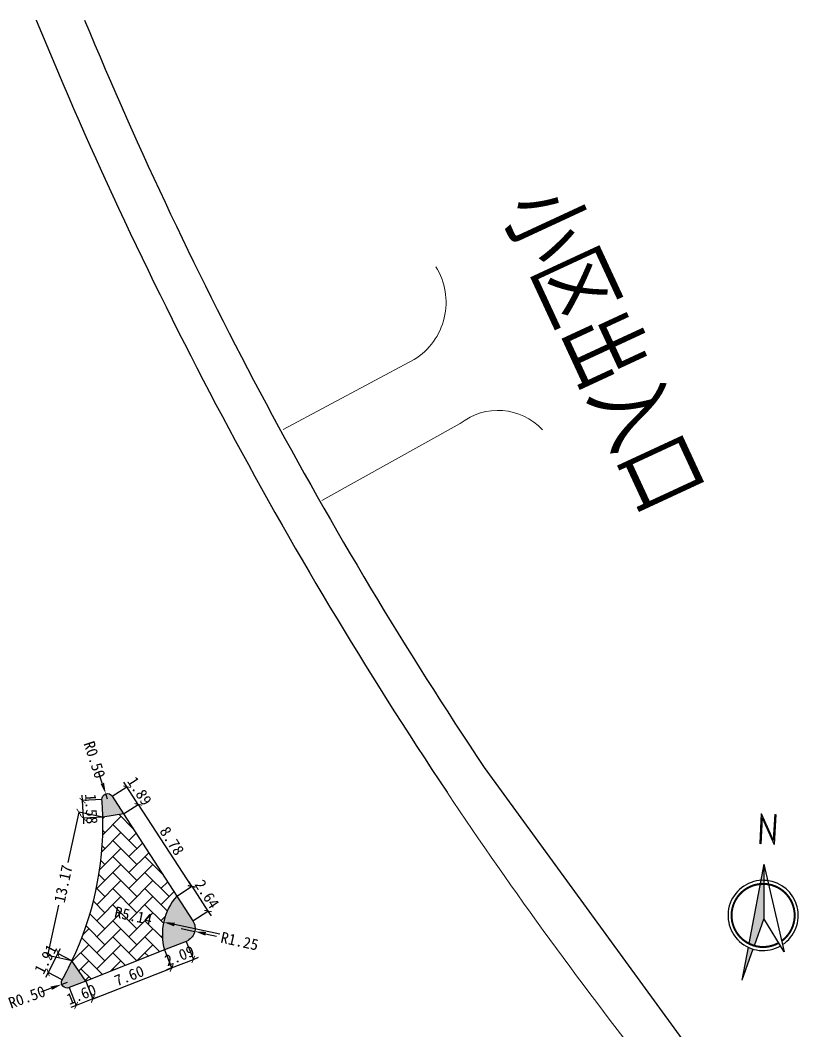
# Model space of a CAD drawing. Header units: millimetres. Extents: x 6299 to 195995, y 19522 to 226352.
# Drawn here: x 10229.2 to 10299.2, y 22413.5 to 22504.1 of the extents above; entities that cross this region are included whole.
import ezdxf

# ---------------------------------------------------------------- set-up
doc = ezdxf.new("R2010")
doc.units = ezdxf.units.MM
for name, color, linetype in [('@-指北针', 7, 'Continuous'), ('@-道路名称', 7, 'Continuous'), ('@-道路红线', 1, 'Continuous'), ('@-隔离岛', 3, 'Continuous'), ('@-隔离岛标注', 7, 'Continuous'), ('ass', 7, 'Continuous')]:
    doc.layers.add(name, color=color, linetype=linetype)
for name, color, linetype, lineweight in [('@-路缘石', 7, 'Continuous', 0), ('@-道路标线', 7, 'Continuous', 0), ('PP-COM', 7, 'Continuous', 0)]:
    doc.layers.add(name, color=color, linetype=linetype, lineweight=lineweight)
doc.styles.add('--黑体', font='simhei.ttf')
doc.styles.add('HZTXT', font='', dxfattribs={"width": 0.7, "height": 0.2})
doc.styles.get('HZTXT').set_extended_font_data('NSimSun')
doc.dimstyles.new('标志标注', dxfattribs={"dimtxt": 1, "dimasz": 0.5, "dimexe": 0, "dimexo": 0, "dimgap": 0.25, "dimtad": 1, "dimzin": 0, "dimdsep": 46, "dimtxsty": '--黑体', "dimblk": 'ARCHTICK', "dimcen": 0.09, "dimadec": 0, "dimazin": 0, "dimtfac": 1, "dimtix": 1, "dimtmove": 2, "dimatfit": 0, "dimfxl": 1, "dimtolj": 1, "dimtzin": 0, "dimarcsym": 0})

# ---------------------------------------------------------------- blocks, each defined once
blk = doc.blocks.new('_ArchTick')
at = {"color": 0, "linetype": 'ByBlock', "const_width": 0.15}
blk.add_lwpolyline([(-0.5, -0.5), (0.5, 0.5)], dxfattribs=at)
blk = doc.blocks.new('*D2')
at = {"layer": 'Defpoints', "color": 0, "linetype": 'Continuous', "transparency": 16777216}
for p in [(10238.45375938333, 22432.91987035014, 3.54891667e-08), (10244.53857859512, 22426.40327601548), (10243.22217877155, 22425.55138500318, 3.54891667e-08)]:
    blk.add_point(p, dxfattribs=at)
at = {"layer": 'PP-COM', "color": 0, "linetype": 'Continuous', "lineweight": -2, "transparency": 16777216}
for p, q in [((10238.45375938333, 22432.91987035014), (10239.7701592069, 22433.77176136244)), ((10239.7701592069, 22433.77176136244), (10244.53857859512, 22426.40327601548)), ((10243.22217877155, 22425.55138500318), (10244.53857859512, 22426.40327601548))]:
    blk.add_line(p, q, dxfattribs=at)
at = {"layer": 'PP-COM', "color": 0, "linetype": 'Continuous', "lineweight": -2, "transparency": 16777216, "xscale": 0.5, "yscale": 0.5, "zscale": 0.5}
for p, rotation in [((10239.7701592069, 22433.77176136244), 122.9083994639236), ((10244.53857859512, 22426.40327601548), 302.9083994639236)]:
    blk.add_blockref('_ArchTick', p, dxfattribs=dict(at, rotation=rotation))
at = {"layer": 'PP-COM', "color": 0, "linetype": 'Continuous', "transparency": 16777216, "insert": (10242.7840240713, 22430.49499183718), "char_height": 1, "attachment_point": 5, "rotation": 302.9083994639236, "style": '--黑体'}
blk.add_mtext('\\A1;8.78', dxfattribs=at)
blk = doc.blocks.new('*D3')
at = {"layer": 'Defpoints', "color": 0, "ltscale": 1.5, "transparency": 16777216}
for p in [(10242.12131016068, 22420.72004948134, 3.54891667e-08), (10235.05119125393, 22417.92749912022, 3.54891667e-08), (10235.69400154883, 22416.30004584929)]:
    blk.add_point(p, dxfattribs=at)
at = {"layer": 'PP-COM', "color": 0, "lineweight": -2, "ltscale": 1.5, "transparency": 16777216}
for p, q in [((10242.12131016068, 22420.72004948134), (10242.76412045559, 22419.09259621041)), ((10242.76412045559, 22419.09259621041), (10235.69400154883, 22416.30004584929)), ((10235.05119125393, 22417.92749912022), (10235.69400154883, 22416.30004584929))]:
    blk.add_line(p, q, dxfattribs=at)
at = {"layer": 'PP-COM', "color": 0, "lineweight": -2, "ltscale": 1.5, "transparency": 16777216, "xscale": 0.5, "yscale": 0.5, "zscale": 0.5}
for p, rotation in [((10242.76412045559, 22419.09259621041), 21.55299217253895), ((10235.69400154883, 22416.30004584929), 201.5529921725389)]:
    blk.add_blockref('_ArchTick', p, dxfattribs=dict(at, rotation=rotation))
at = {"layer": 'PP-COM', "color": 0, "ltscale": 1.5, "transparency": 16777216, "insert": (10238.95147597164, 22418.39910483641), "char_height": 1, "attachment_point": 5, "rotation": 21.55299217253894, "style": '--黑体'}
blk.add_mtext('\\A1;7.60', dxfattribs=at)
blk = doc.blocks.new('*D4')
at = {"layer": 'Defpoints', "color": 0, "ltscale": 1.5, "transparency": 16777216}
for p in [(10238.74102220686, 22435.35507193488), (10237.42780691548, 22434.50524175113, 3.54891667e-08), (10238.45375938332, 22432.91987035014)]:
    blk.add_point(p, dxfattribs=at)
at = {"layer": 'PP-COM', "color": 0, "lineweight": -2, "ltscale": 1.5, "transparency": 16777216}
for p, q in [((10237.42780691548, 22434.50524175113), (10238.74102220686, 22435.35507193488)), ((10238.74102220686, 22435.35507193488), (10238.46937344139, 22435.77484204841)), ((10239.76697467471, 22433.76970053389), (10238.74102220686, 22435.35507193488)), ((10238.45375938332, 22432.91987035014), (10239.76697467471, 22433.76970053389)), ((10239.76697467471, 22433.76970053389), (10240.03862344019, 22433.34993042035))]:
    blk.add_line(p, q, dxfattribs=at)
at = {"layer": 'PP-COM', "color": 0, "lineweight": -2, "ltscale": 1.5, "transparency": 16777216, "xscale": 0.5, "yscale": 0.5, "zscale": 0.5}
for p, rotation in [((10238.74102220686, 22435.35507193488), 302.908399463751), ((10239.76697467471, 22433.76970053389), 122.908399463751)]:
    blk.add_blockref('_ArchTick', p, dxfattribs=dict(at, rotation=rotation))
at = {"layer": 'PP-COM', "color": 0, "ltscale": 1.5, "transparency": 16777216, "insert": (10239.88365361108, 22434.9698593826), "char_height": 1, "attachment_point": 5, "rotation": 302.908399463751, "style": '--黑体'}
blk.add_mtext('\\A1;1.89', dxfattribs=at)
blk = doc.blocks.new('*D5')
at = {"layer": 'Defpoints', "color": 0, "ltscale": 1.5, "transparency": 16777216}
for p in [(10234.7630304559, 22434.10934465835), (10236.50951025182, 22434.19523573308, 3.54891667e-08), (10236.58691624354, 22432.62128871887, 3.54891667e-08)]:
    blk.add_point(p, dxfattribs=at)
at = {"layer": 'PP-COM', "color": 0, "lineweight": -2, "ltscale": 1.5, "transparency": 16777216}
for p, q in [((10234.7630304559, 22434.10934465835), (10234.73847036831, 22434.60874109616)), ((10236.50951025182, 22434.19523573308), (10234.7630304559, 22434.10934465835)), ((10234.84043644762, 22432.53539764414), (10234.7630304559, 22434.10934465835)), ((10236.58691624354, 22432.62128871887), (10234.84043644762, 22432.53539764414)), ((10234.84043644762, 22432.53539764414), (10234.86499653521, 22432.03600120633))]:
    blk.add_line(p, q, dxfattribs=at)
at = {"layer": 'PP-COM', "color": 0, "lineweight": -2, "ltscale": 1.5, "transparency": 16777216, "xscale": 0.5, "yscale": 0.5, "zscale": 0.5}
for p, rotation in [((10234.7630304559, 22434.10934465835), 272.8155117087143), ((10234.84043644762, 22432.53539764414), 92.81551170871435)]:
    blk.add_blockref('_ArchTick', p, dxfattribs=dict(at, rotation=rotation))
at = {"layer": 'PP-COM', "color": 0, "ltscale": 1.5, "transparency": 16777216, "insert": (10235.55082810848, 22433.35921128263), "char_height": 1, "attachment_point": 5, "rotation": 272.8155117087144, "style": '--黑体'}
blk.add_mtext('\\A1;1.58', dxfattribs=at)
blk = doc.blocks.new('*D6')
at = {"layer": 'Defpoints', "color": 0, "ltscale": 1.5, "transparency": 16777216}
for p in [(10236.58691624348, 22432.62128871887), (10231.66984235024, 22420.20807370991), (10233.82036222754, 22419.7459852311, 3.54891667e-08)]:
    blk.add_point(p, dxfattribs=at)
at = {"layer": 'PP-COM', "color": 0, "lineweight": -2, "ltscale": 1.5, "transparency": 16777216}
for p, q in [((10234.43639636618, 22433.08337719768), (10233.46383355321, 22428.5571538506)), ((10236.58691624348, 22432.62128871887), (10234.43639636618, 22433.08337719768)), ((10231.66984235024, 22420.20807370991), (10232.64240516321, 22424.73429705699)), ((10233.82036222754, 22419.7459852311), (10231.66984235024, 22420.20807370991))]:
    blk.add_line(p, q, dxfattribs=at)
at = {"layer": 'PP-COM', "color": 0, "lineweight": -2, "ltscale": 1.5, "transparency": 16777216, "xscale": 0.5, "yscale": 0.5, "zscale": 0.5}
for p, rotation in [((10234.43639636618, 22433.08337719768), 77.87307962998325), ((10231.66984235024, 22420.20807370991), 257.8730796299833)]:
    blk.add_blockref('_ArchTick', p, dxfattribs=dict(at, rotation=rotation))
at = {"layer": 'PP-COM', "color": 0, "ltscale": 1.5, "transparency": 16777216, "insert": (10233.03862170215, 22426.64884060744), "char_height": 1, "attachment_point": 5, "rotation": 77.87307962998328, "style": '--黑体'}
blk.add_mtext('\\A1;13.17', dxfattribs=at)
blk = doc.blocks.new('*D7')
at = {"layer": 'Defpoints', "color": 0, "ltscale": 1.5, "transparency": 16777216}
for p in [(10233.82036222754, 22419.7459852311), (10231.68156115012, 22418.70092566168), (10232.9401005743, 22418.04834635779, 3.54891667e-08)]:
    blk.add_point(p, dxfattribs=at)
at = {"layer": 'PP-COM', "color": 0, "lineweight": -2, "ltscale": 1.5, "transparency": 16777216}
for p, q in [((10232.56182280336, 22420.39856453499), (10232.79198230457, 22420.8424413242)), ((10232.56182280336, 22420.39856453499), (10231.68156115012, 22418.70092566168)), ((10233.82036222754, 22419.7459852311), (10232.56182280336, 22420.39856453499)), ((10231.68156115012, 22418.70092566168), (10231.45140164892, 22418.25704887247)), ((10232.9401005743, 22418.04834635779), (10231.68156115012, 22418.70092566168))]:
    blk.add_line(p, q, dxfattribs=at)
at = {"layer": 'PP-COM', "color": 0, "lineweight": -2, "ltscale": 1.5, "transparency": 16777216, "xscale": 0.5, "yscale": 0.5, "zscale": 0.5}
for p, rotation in [((10232.56182280336, 22420.39856453499), 242.592305940052), ((10231.68156115012, 22418.70092566168), 62.59230594005197)]:
    blk.add_blockref('_ArchTick', p, dxfattribs=dict(at, rotation=rotation))
at = {"layer": 'PP-COM', "color": 0, "ltscale": 1.5, "transparency": 16777216, "insert": (10231.45587679292, 22419.89498435015), "char_height": 1, "attachment_point": 5, "rotation": 62.59230594005197, "style": '--黑体'}
blk.add_mtext('\\A1;1.91', dxfattribs=at)
blk = doc.blocks.new('*D8')
at = {"layer": 'Defpoints', "color": 0, "ltscale": 1.5, "transparency": 16777216}
for p in [(10235.05119125393, 22417.92749912023, 3.54891667e-08), (10233.5596867029, 22417.33838575063, 3.54891667e-08), (10234.19313199478, 22415.73464259281)]:
    blk.add_point(p, dxfattribs=at)
at = {"layer": 'PP-COM', "color": 0, "lineweight": -2, "ltscale": 1.5, "transparency": 16777216}
for p, q in [((10235.05119125393, 22417.92749912023), (10235.68463654581, 22416.3237559624)), ((10233.5596867029, 22417.33838575063), (10234.19313199478, 22415.73464259281)), ((10235.68463654581, 22416.3237559624), (10234.19313199478, 22415.73464259281)), ((10235.68463654581, 22416.3237559624), (10236.14967564458, 22416.5074367633)), ((10234.19313199478, 22415.73464259281), (10233.72809289601, 22415.55096179192))]:
    blk.add_line(p, q, dxfattribs=at)
at = {"layer": 'PP-COM', "color": 0, "lineweight": -2, "ltscale": 1.5, "transparency": 16777216, "xscale": 0.5, "yscale": 0.5, "zscale": 0.5}
for p, rotation in [((10234.19313199478, 22415.73464259281), 21.55299217258835), ((10235.68463654581, 22416.3237559624), 201.5529921725883)]:
    blk.add_blockref('_ArchTick', p, dxfattribs=dict(at, rotation=rotation))
at = {"layer": 'PP-COM', "color": 0, "ltscale": 1.5, "transparency": 16777216, "insert": (10234.66129923973, 22416.73198308417), "char_height": 1, "attachment_point": 5, "rotation": 21.552992172588354, "style": '--黑体'}
blk.add_mtext('\\A1;1.60', dxfattribs=at)
blk = doc.blocks.new('*D9')
at = {"layer": 'Defpoints', "color": 0, "ltscale": 1.5, "transparency": 16777216}
for p in [(10243.22217877156, 22425.55138500319), (10246.01648247763, 22424.20943784884), (10244.65906867776, 22423.33100517559, 3.54891667e-08)]:
    blk.add_point(p, dxfattribs=at)
at = {"layer": 'PP-COM', "color": 0, "lineweight": -2, "ltscale": 1.5, "transparency": 16777216}
for p, q in [((10244.57959257143, 22426.42981767643), (10244.30794380595, 22426.84958778996)), ((10243.22217877156, 22425.55138500319), (10244.57959257143, 22426.42981767643)), ((10244.57959257143, 22426.42981767643), (10246.01648247763, 22424.20943784884)), ((10244.65906867776, 22423.33100517559), (10246.01648247763, 22424.20943784884)), ((10246.01648247763, 22424.20943784884), (10246.28813124311, 22423.78966773531))]:
    blk.add_line(p, q, dxfattribs=at)
at = {"layer": 'PP-COM', "color": 0, "lineweight": -2, "ltscale": 1.5, "transparency": 16777216, "xscale": 0.5, "yscale": 0.5, "zscale": 0.5}
for p, rotation in [((10244.57959257143, 22426.42981767643), 302.9083994637202), ((10246.01648247763, 22424.20943784884), 122.9083994637201)]:
    blk.add_blockref('_ArchTick', p, dxfattribs=dict(at, rotation=rotation))
at = {"layer": 'PP-COM', "color": 0, "ltscale": 1.5, "transparency": 16777216, "insert": (10245.92769269483, 22425.72710091085), "char_height": 1, "attachment_point": 5, "rotation": 302.9083994637201, "style": '--黑体'}
blk.add_mtext('\\A1;2.64', dxfattribs=at)
blk = doc.blocks.new('*D10')
at = {"layer": '@-道路标线', "color": 0, "lineweight": -2, "ltscale": 1.5, "transparency": 16777216}
for p, q in [((10244.06884539616, 22421.48928551497), (10244.7064257747, 22419.87507323372)), ((10242.12131016068, 22420.72004948134), (10242.75889053922, 22419.1058372001)), ((10242.75889053922, 22419.1058372001), (10244.7064257747, 22419.87507323372)), ((10244.7064257747, 22419.87507323372), (10245.17146487347, 22420.05875403462)), ((10242.75889053922, 22419.1058372001), (10242.29385144045, 22418.9221563992))]:
    blk.add_line(p, q, dxfattribs=at)
at = {"layer": 'Defpoints', "color": 0, "ltscale": 1.5, "transparency": 16777216}
for p in [(10244.06884539616, 22421.48928551497, 3.54891667e-08), (10242.12131016068, 22420.72004948134), (10244.7064257747, 22419.87507323372)]:
    blk.add_point(p, dxfattribs=at)
at = {"layer": '@-道路标线', "color": 0, "lineweight": -2, "ltscale": 1.5, "transparency": 16777216, "xscale": 0.5, "yscale": 0.5, "zscale": 0.5}
for p, rotation in [((10244.7064257747, 22419.87507323372), 201.5529921724562), ((10242.75889053922, 22419.1058372001), 21.55299217245622)]:
    blk.add_blockref('_ArchTick', p, dxfattribs=dict(at, rotation=rotation))
at = {"layer": '@-道路标线', "color": 0, "ltscale": 1.5, "transparency": 16777216, "insert": (10243.4550731264, 22420.19323902348), "char_height": 1, "attachment_point": 5, "rotation": 21.552992172456207, "style": '--黑体'}
blk.add_mtext('\\A1;2.09', dxfattribs=at)
blk = doc.blocks.new('*D24')
at = {"layer": '@-隔离岛标注', "color": 0, "lineweight": -2, "transparency": 16777216}
for p, q in [((10243.60964339393, 22422.6518832619), (10244.83080240424, 22422.38491758705)), ((10245.80772961249, 22422.17134504716), (10246.78465682073, 22421.95777250728))]:
    blk.add_line(p, q, dxfattribs=at)
at = {"layer": '@-隔离岛标注', "color": 0, "transparency": 16777216}
blk.add_solid([(10245.8433250358, 22422.33416624854), (10245.77213418917, 22422.00852384579), (10244.83080240424, 22422.38491758705)], dxfattribs=at)
at = {"layer": 'Defpoints', "color": 0, "transparency": 16777216}
for p in [(10243.60964339393, 22422.6518832619, 3.54891667e-08), (10244.83080240424, 22422.38491758705, 3.54891667e-08)]:
    blk.add_point(p, dxfattribs=at)
at = {"layer": '@-隔离岛标注', "color": 0, "transparency": 16777216, "insert": (10248.85500297815, 22421.505160395), "char_height": 1, "attachment_point": 5, "rotation": 347.66820517348174, "style": '--黑体'}
blk.add_mtext('\\A1;R1.25', dxfattribs=at)
blk = doc.blocks.new('*D25')
at = {"layer": '@-隔离岛标注', "color": 0, "lineweight": -2, "transparency": 16777216}
for p, q in [((10236.54071852087, 22435.65893982914), (10236.22917300015, 22436.60917105811)), ((10237.00803680195, 22434.23359298567), (10236.85226404158, 22434.70870860016))]:
    blk.add_line(p, q, dxfattribs=at)
at = {"layer": '@-隔离岛标注', "color": 0, "transparency": 16777216}
blk.add_solid([(10236.69909039237, 22435.71086408259), (10236.38234664937, 22435.60701557568), (10236.85226404158, 22434.70870860016)], dxfattribs=at)
at = {"layer": 'Defpoints', "color": 0, "transparency": 16777216}
for p in [(10236.85226404158, 22434.70870860016, 3.54891667e-08), (10237.00803680195, 22434.23359298567, 3.54891667e-08)]:
    blk.add_point(p, dxfattribs=at)
at = {"layer": '@-隔离岛标注', "color": 0, "transparency": 16777216, "insert": (10235.8472973235, 22437.77391318854), "char_height": 1, "attachment_point": 5, "rotation": 288.1523954517282, "style": '--黑体'}
blk.add_mtext('\\A1;R0.50', dxfattribs=at)
blk = doc.blocks.new('*D26')
at = {"layer": '@-隔离岛标注', "color": 0, "lineweight": -2, "transparency": 16777216}
for p, q in [((10233.37600590201, 22417.80342484939), (10232.90645529931, 22417.63160450279)), ((10231.96735409391, 22417.28796380958), (10231.02825288852, 22416.94432311637))]:
    blk.add_line(p, q, dxfattribs=at)
at = {"layer": '@-隔离岛标注', "color": 0, "transparency": 16777216}
blk.add_solid([(10231.91008064505, 22417.44448067715), (10232.02462754279, 22417.13144694201), (10232.90645529931, 22417.63160450279)], dxfattribs=at)
at = {"layer": 'Defpoints', "color": 0, "transparency": 16777216}
for p in [(10233.37600590201, 22417.80342484939, 3.54891667e-08), (10232.90645529931, 22417.63160450279, 3.54891667e-08)]:
    blk.add_point(p, dxfattribs=at)
at = {"layer": '@-隔离岛标注', "color": 0, "transparency": 16777216, "insert": (10229.7775361161, 22416.48665446875), "char_height": 1, "attachment_point": 5, "rotation": 20.098840697055024, "style": '--黑体'}
blk.add_mtext('\\A1;R0.50', dxfattribs=at)
blk = doc.blocks.new('*D27')
at = {"layer": '@-隔离岛标注', "color": 0, "lineweight": -2, "transparency": 16777216}
blk.add_line((10247.06787152577, 22422.13401527653), (10243.01427978143, 22422.99818859345), dxfattribs=at)
at = {"layer": '@-隔离岛标注', "color": 0, "transparency": 16777216}
blk.add_solid([(10243.04903005492, 22423.16119226295), (10242.97952950793, 22422.83518492394), (10242.03625776443, 22423.2066902344)], dxfattribs=at)
at = {"layer": 'Defpoints', "color": 0, "transparency": 16777216}
for p in [(10242.03625776443, 22423.2066902344, 3.54891667e-08), (10247.06787152577, 22422.13401527653, 3.54891667e-08)]:
    blk.add_point(p, dxfattribs=at)
at = {"layer": '@-隔离岛标注', "color": 0, "transparency": 16777216, "insert": (10239.32344310912, 22423.78502722211), "char_height": 1, "attachment_point": 5, "rotation": 347.9654409807748, "style": '--黑体'}
blk.add_mtext('\\A1;R5.14', dxfattribs=at)
blk = doc.blocks.new('A$C464A05A1')
at = {"layer": '@-指北针', "color": 7}
for p, q in [((5.931965980969836, 29.84665528322512), (5.640897603647318, 24.45482803108462)), ((6.074832162354141, 29.06635550805368), (5.825379220128526, 24.44459109811579)), ((5.931965980969836, 29.84665528322512), (8.08207304251846, 25.0954809794348)), ((6.074832162354141, 29.06635550805368), (8.224939224019177, 24.31518120429246)), ((8.331500768021215, 29.71690485437284), (8.08207304251846, 25.0954809794348)), ((8.516348136297893, 29.70698323963734), (8.224939224019177, 24.31518120429246)), ((5.640897603647318, 24.45482803108462), (5.641238138661718, 24.454802814289)), ((5.825379220128526, 24.44459109811579), (5.640897603647318, 24.45482803108462)), ((5.640897603647318, 24.45482803108462), (5.641238138661718, 24.454802814289)), ((8.08207304251846, 25.0954809794348), (8.082413577591069, 25.09545576266828)), ((8.08207304251846, 25.0954809794348), (8.082413577591069, 25.09545576266828)), ((8.224939224019177, 24.31518120429246), (8.225279758975375, 24.31515598751139)), ((8.224939224019177, 24.31518120429246), (8.225279758975375, 24.31515598751139)), ((6.389050075958946, 20.76691421571013), (3.681955234613267, 6.540547273529228)), ((6.389050075958946, 20.76691421571013), (6.389050075958946, 11.05826752143912)), ((6.389050075958946, 20.76691421571013), (10.05800045962678, 5.054593396504059)), ((6.389050075958946, 11.05826752143912), (4.637823728320654, 6.157682150645996)), ((10.05800045962678, 5.054593396504059), (6.389050075958946, 11.05826752143912)), ((3.55788961687358, 5.888555708210332), (2.437372935644814, -9.941431927e-07)), ((4.422233895224051, 5.55438127905654), (2.437372935644814, -9.941431927e-07))]:
    blk.add_line(p, q, dxfattribs=at)
at = {"layer": '@-指北针', "color": 7, "const_width": 0.3599999999947613}
for points in [[(6.979192807048093, 17.19540232526196, 0.9999997089062364), (5.53229701181408, 5.967942325951296, 0.0300233858014908), (6.209856924659107, 5.921704510983544, 33.30736934907406)], [(9.600170375430023, 7.015255823309416, 0.6910053000652236), (6.768973906175232, 17.21850985800847, 0.0300233858014908)], [(6.209856924659107, 5.921704510983544, 0.1329078551024789), (9.070257949468214, 6.670882397520473, 0.1329078551024789)]]:
    blk.add_lwpolyline(points, format="xyb", dxfattribs=at)
at = {"layer": '@-指北针', "color": 7}
for start, end in [(82.65669989892756, 299.9819599271951), (303.761481216686, 84.23023577765325)]:
    blk.add_arc((6.255744909460191, 11.5816723255848), 6.299999999908322, start, end, dxfattribs=at)
for points in [[(5.825379220128526, 24.44459109811579), (5.640897603647318, 24.45482803108462), (6.074832162354141, 29.06635550805368), (5.931965980969836, 29.84665528322512)], [(8.224939224019177, 24.31518120429246), (6.074832162354141, 29.06635550805368), (8.08207304251846, 25.0954809794639), (5.931965980969836, 29.84665528322512)], [(8.224939224019177, 24.31518120429246), (8.08207304251846, 25.0954809794639), (8.516348136297893, 29.70698323963734), (8.331500768021215, 29.71690485437284)], [(6.389050075958946, 20.76691421571013), (6.389050075958946, 11.05826752143912), (3.681955234613267, 6.540547273529228), (4.637823728320654, 6.157682150645996)], [(3.55788961687358, 5.888555708210332), (4.422233895224051, 5.55438127905654), (2.437372935644814, -9.941431927e-07)]]:
    blk.add_solid(points, dxfattribs=at)

msp = doc.modelspace()

# ---------------------------------------------------------------- hatches: boundary and pattern name
at = {"layer": '@-隔离岛', "ltscale": 1.5}
h = msp.add_hatch(dxfattribs=at)
h.set_pattern_fill('GRASS', color=256, scale=0.01999999999999999, angle=-1.657603322228978e-09, style=0)
h.set_pattern_definition([(90, (0, 0), (-0.3592102447896076, 0.359210244810392), [0.09524999999999996, -0.6231704895999997]), (44.9999999983424, (0, 0), (-0.3592102448323737, 0.3592102448531582), [0.09524999999999996, -0.4127499999999998]), (134.9999999983424, (0, 0), (-0.3592102448531582, -0.3592102448323737), [0.09524999999999996, -0.4127499999999998])])
h.paths.add_polyline_path([(10244.65906867776, 22423.33100517559), (10243.22217877155, 22425.55138500318, 0.2566517527498994), (10242.12131016068, 22420.72004948134), (10244.06884539617, 22421.48928551497, 0.4735277079328511)])
h.paths.add_polyline_path([(10233.82036222754, 22419.7459852311, -0.01677916259962424), (10232.9401005743, 22418.04834635779, 0.7059665868780728), (10233.5596867029, 22417.33838575063), (10235.05119125393, 22417.92749912022)])
h.paths.add_polyline_path([(10255.59698854036, 22401.17222850157, 0.3290347276759042), (10254.16226201139, 22401.55325609954), (10252.25298610857, 22400.79913170895, 0.2135330724571438), (10256.98754670302, 22399.43658955051)])
h.paths.add_polyline_path([(10261.73865936726, 22393.50644119537), (10260.52559993992, 22395.02053334096), (10259.53498685297, 22393.33799088392, -0.01023003978292518), (10261.16383994234, 22392.72914197213, 0.7698844705975176)])
h.paths.add_polyline_path([(10243.22931039643, 22397.23496691894), (10241.42804289604, 22396.52350360764, 0.8662091201588137), (10241.65661089502, 22395.56048344553, -0.009743328768156423), (10243.30871594168, 22395.67699974912)])
edge = h.paths.add_edge_path()
edge.add_arc((10208.09349689496, 22432.00887233648), 28.49999999999851, 1.231283331229467, 4.39974008619987)
edge.add_arc((10237.00803680195, 22434.23359298566), 0.4999999999996731, 32.90839946357943, 184.3997400865619, ccw=False)
edge.add_line((10237.42780691548, 22434.50524175114), (10238.45375938333, 22432.91987035014))
edge.add_line((10238.45375938333, 22432.91987035014), (10236.58691624354, 22432.62128871888))
h = msp.add_hatch(dxfattribs=at)
h.set_pattern_fill('AR-HBONE', color=30, scale=0.009999999999999995, angle=-1.657603322228978e-09, style=0)
h.set_pattern_definition([(44.9999999983424, (0, 0), (4.156886499111827e-11, 1.436840979371064), [3.047999999999999, -1.015999999999999]), (134.9999999983424, (0.7184200000210694, 0.7184199999792327), (4.156886499111827e-11, 1.436840979371064), [3.047999999999999, -1.015999999999999])])
edge = h.paths.add_edge_path()
edge.add_arc((10247.06787152576, 22422.13401527652), 5.144683528501782, 138.3749828580855, 195.9524907217495)
edge.add_line((10242.12131016068, 22420.72004948134), (10235.05119125393, 22417.92749912022))
edge.add_line((10235.05119125393, 22417.92749912022), (10233.82036222754, 22419.7459852311))
edge.add_arc((10208.09349689496, 22432.00887233648), 28.49999999999872, 334.5148759281983, 361.2312833312295)
edge.add_line((10236.58691624354, 22432.62128871888), (10238.45375938333, 22432.91987035014))
edge.add_line((10238.45375938333, 22432.91987035014), (10243.22217877155, 22425.55138500318))

# ---------------------------------------------------------------- linework, layer by layer
at = {"layer": '@-路缘石', "color": 0, "elevation": 3.54891667e-08}
for points in [[(10230.62389697498, 22504.08654489187, 0.05000267249756202), (10267.4516164275, 22434.86545991803)], [(10264.50228169745, 22473.65948596174, 0.4180549239375237), (10266.44026234134, 22481.97737129568)], [(10276.00695026107, 22467.36308612976, 0.3895227712047412), (10268.63785812938, 22467.93051741846, 0.3895227712047412)]]:
    msp.add_lwpolyline(points, format="xyb", dxfattribs=at)
for points in [[(10264.50228169745, 22473.65948596174), (10252.74420307812, 22467.39228932791)], [(10268.63785812938, 22467.93051741846), (10256.22197189131, 22461.01183863548)]]:
    msp.add_lwpolyline(points, dxfattribs=at)
at = {"layer": '@-路缘石', "color": 0}
msp.add_arc((10594.25937343062, 22653.14438689584, 3.54891667e-08), 392.9999999999966, 213.7394495693389, 218.4372879475789, dxfattribs=at)
at = {"layer": '@-道路红线', "elevation": 3.54891667e-08}
for points in [[(10234.95064860319, 22504.08654489187, 0.04894542249225877), (10270.77790403059, 22437.087128386, 0.04894542249225877)], [(10234.95064860319, 22504.08654489187, 0.04894542249224819), (10270.77790403058, 22437.08712838601, 0.04894542249224819)]]:
    msp.add_lwpolyline(points, format="xyb", dxfattribs=at)
at = {"layer": '@-道路红线', "ltscale": 1.5, "elevation": 3.54891667e-08}
msp.add_lwpolyline([(10270.77790403059, 22437.087128386), (10289.55993298185, 22411.31955154967)], dxfattribs=at)
at = {"layer": '@-隔离岛', "linetype": 'Continuous', "elevation": 3.54891667e-08, "flags": 128}
for points in [[(10236.50951025183, 22434.19523573308, -0.7777175970451934), (10237.42780691548, 22434.50524175114), (10238.45375938333, 22432.91987035014)], [(10236.58691624354, 22432.62128871888, 0.01382588150641952), (10236.50951025183, 22434.19523573308)], [(10233.82036222754, 22419.7459852311, 0.1171032423119555), (10236.58691624354, 22432.62128871888, 0.1171032423119555)], [(10243.22217877155, 22425.55138500318), (10244.65906867776, 22423.33100517559, -0.4735277079326852), (10244.06884539617, 22421.48928551497), (10242.12131016068, 22420.72004948134)], [(10235.05119125393, 22417.92749912022), (10233.5596867029, 22417.33838575063, -0.70596658687895), (10232.9401005743, 22418.04834635779, 0.01677916259961448), (10233.82036222754, 22419.7459852311, 0.01677916259961448)]]:
    msp.add_lwpolyline(points, format="xyb", dxfattribs=at)
at = {"layer": '@-隔离岛', "ltscale": 1.5, "elevation": 3.54891667e-08}
for points in [[(10238.45375938333, 22432.91987035014), (10236.58691624354, 22432.62128871888)], [(10235.05119125393, 22417.92749912022), (10233.82036222754, 22419.7459852311)]]:
    msp.add_lwpolyline(points, dxfattribs=at)
at = {"layer": '@-隔离岛', "linetype": 'Continuous', "elevation": 3.54891667e-08, "flags": 128}
for points in [[(10238.45375938333, 22432.91987035014), (10243.22217877155, 22425.55138500318)], [(10242.12131016068, 22420.72004948134), (10235.05119125393, 22417.92749912022)]]:
    msp.add_lwpolyline(points, dxfattribs=at)
at = {"layer": '@-隔离岛', "ltscale": 1.5}
msp.add_arc((10247.06787152576, 22422.13401527652, 3.54891667e-08), 5.144683528501782, 138.3749828580447, 195.9524907217702, dxfattribs=at)
at = {"layer": 'ass', "color": 0, "linetype": 'Continuous', "elevation": 3.54891667e-08, "flags": 128}
msp.add_lwpolyline([(10230.62389697498, 22504.08654489187, 0.05000267249756341), (10267.4516164275, 22434.86545991803)], format="xyb", dxfattribs=at)

# ---------------------------------------------------------------- block references
at = {"layer": '@-指北针', "xscale": 0.5, "yscale": 0.5, "zscale": 0.5}
msp.add_blockref('A$C464A05A1', (10292.67018873514, 22418.02154421692), dxfattribs=at)

# ---------------------------------------------------------------- texts
at = {"layer": '@-道路名称', "color": 7, "style": 'HZTXT', "width": 0.75}
msp.add_text('小区出入口', height=6, rotation=294.874762795277, dxfattribs=at).set_placement((10272.45121607496, 22487.31762518787, 3.40696001e-08))

# ---------------------------------------------------------------- dimensions: what is measured, and where the dimension line sits
at = {"layer": '@-道路标线', "ltscale": 1.5}
dim = msp.add_aligned_dim(p1=(10242.12131016068, 22420.72004948134), p2=(10244.06884539616, 22421.48928551497, 3.54891667e-08), distance=-1.7355661981139465, dimstyle='标志标注', dxfattribs=at)
dim.commit()
dim.dimension.update_dxf_attribs({"geometry": '*D10', "text_midpoint": (10243.4550731264, 22420.19323902348)})
at = {"layer": '@-隔离岛标注'}
for center, mpoint, picture, middle in [((10237.00803680195, 22434.23359298567, 3.54891667e-08), (10236.85226404158, 22434.70870860016, 3.54891667e-08), '*D25', (10235.8472973235, 22437.77391318854)), ((10247.06787152577, 22422.13401527653, 3.54891667e-08), (10242.03625776443, 22423.2066902344, 3.54891667e-08), '*D27', (10239.32344310912, 22423.78502722211)), ((10243.60964339393, 22422.6518832619, 3.54891667e-08), (10244.83080240424, 22422.38491758705, 3.54891667e-08), '*D24', (10248.85500297815, 22421.505160395)), ((10233.37600590201, 22417.80342484939, 3.54891667e-08), (10232.90645529931, 22417.63160450279, 3.54891667e-08), '*D26', (10229.7775361161, 22416.48665446875))]:
    dim = msp.add_radius_dim(center=center, mpoint=mpoint, dimstyle='标志标注', override={"dimasz": 1, "dimsah": 1}, dxfattribs=at)
    dim.commit()
    dim.dimension.update_dxf_attribs({"geometry": picture, "text_midpoint": middle, "dimtype": 164})
at = {"layer": 'PP-COM', "ltscale": 1.5}
for p1, p2, distance, picture, middle in [((10238.45375938332, 22432.91987035014), (10237.42780691548, 22434.50524175114, 3.54891667e-08), -1.5642077044639338, '*D4', (10239.88365361108, 22434.9698593826)), ((10236.58691624354, 22432.62128871888, 3.54891667e-08), (10236.50951025183, 22434.19523573308, 3.54891667e-08), 1.7485905622263807, '*D5', (10235.55082810848, 22433.35921128263)), ((10243.22217877156, 22425.55138500319), (10244.65906867776, 22423.33100517559, 3.54891667e-08), 1.6168537922483388, '*D9', (10245.92769269483, 22425.72710091085)), ((10233.82036222754, 22419.7459852311), (10232.9401005743, 22418.04834635779, 3.54891667e-08), -1.4176675315738536, '*D7', (10231.45587679292, 22419.89498435015)), ((10242.12131016068, 22420.72004948134, 3.54891667e-08), (10235.05119125393, 22417.92749912022, 3.54891667e-08), 1.7498026243799443, '*D3', (10238.95147597164, 22418.39910483641)), ((10235.05119125393, 22417.92749912022, 3.54891667e-08), (10233.5596867029, 22417.33838575063, 3.54891667e-08), 1.724310022604872, '*D8', (10234.66129923973, 22416.73198308417))]:
    dim = msp.add_aligned_dim(p1=p1, p2=p2, distance=distance, dimstyle='标志标注', dxfattribs=at)
    dim.commit()
    dim.dimension.update_dxf_attribs({"geometry": picture, "text_midpoint": middle})
dim = msp.add_linear_dim(base=(10231.66984235024, 22420.20807370991), p1=(10236.58691624348, 22432.62128871887), p2=(10233.82036222754, 22419.7459852311, 3.54891667e-08), angle=257.87307962998995, dimstyle='标志标注', dxfattribs=at)
dim.commit()
dim.dimension.update_dxf_attribs({"geometry": '*D6', "text_midpoint": (10233.03862170215, 22426.64884060744), "dimtype": 161})
at = {"layer": 'PP-COM', "color": 7, "linetype": 'Continuous'}
dim = msp.add_aligned_dim(p1=(10238.45375938333, 22432.91987035014, 3.54891667e-08), p2=(10243.22217877155, 22425.55138500318, 3.54891667e-08), distance=1.56800089041346, dimstyle='标志标注', dxfattribs=at)
dim.commit()
dim.dimension.update_dxf_attribs({"geometry": '*D2', "text_midpoint": (10242.7840240713, 22430.49499183718)})

doc.saveas('drawing.dxf')
